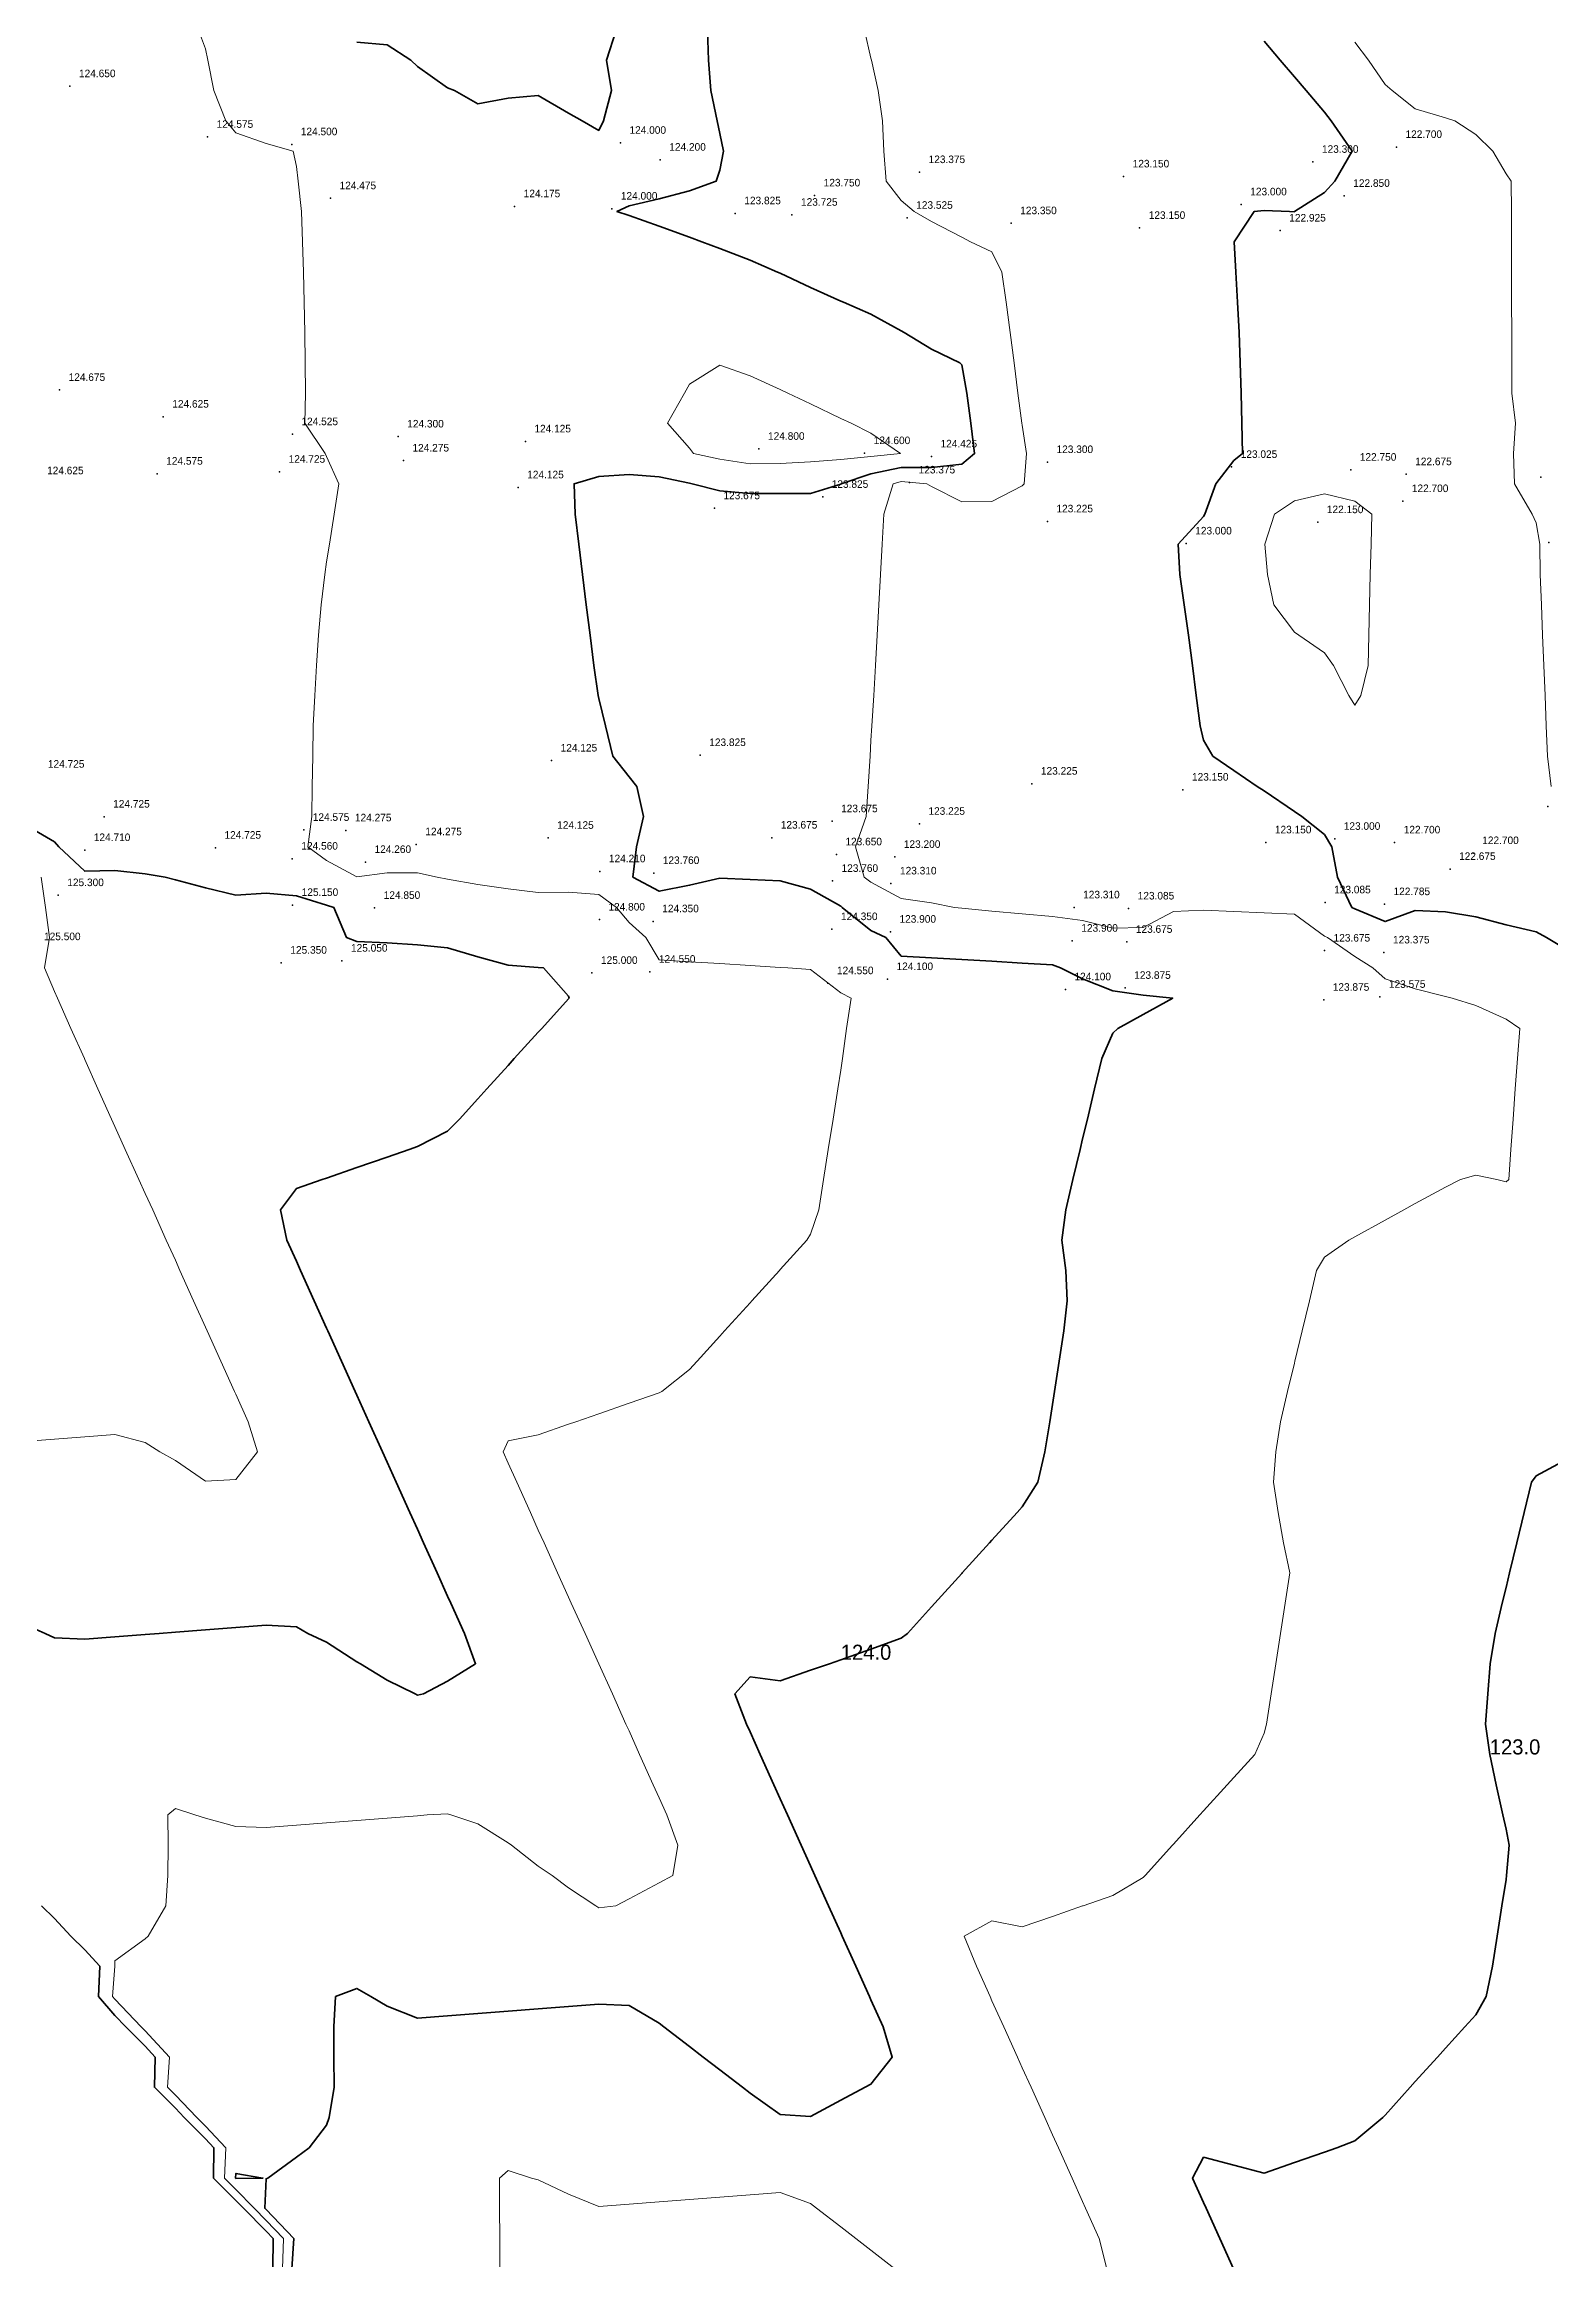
# Model space of a CAD drawing. Header units: metres. Extents: x 287882 to 288136, y 62808 to 63073.
# Drawn here: x 287925.3 to 287975.1, y 62942.3 to 63015.6 of the extents above; entities that cross this region are included whole.
import ezdxf

# ---------------------------------------------------------------- set-up
doc = ezdxf.new("R2010")
doc.units = ezdxf.units.M
for name, color, linetype in [('TOPO-CONT-PRIMARY', 2, 'Continuous'), ('TOPO-CONT-SECONDARY', 253, 'Continuous'), ('TOPO-CONT-TEXT', 3, 'Continuous'), ('TOPO-POINTS', 1, 'Continuous')]:
    doc.layers.add(name, color=color, linetype=linetype)

msp = doc.modelspace()

# ---------------------------------------------------------------- linework, layer by layer
at = {"layer": 'TOPO-CONT-PRIMARY', "lineweight": 35}
for points, elevation in [([(287933.454, 62942.043), (287933.516, 62943.043), (287932.6, 62943.998), (287932.555, 62944.043), (287932.6, 62945.017), (287932.652, 62945.043), (287933.6, 62945.735), (287934.023, 62946.043), (287934.6, 62946.795), (287934.686, 62947.043), (287934.85, 62948.043), (287934.844, 62949.043), (287934.838, 62950.043), (287934.895, 62951.043), (287935.6, 62951.31), (287936.061, 62951.043), (287936.6, 62950.72), (287937.6, 62950.323), (287938.6, 62950.402), (287939.6, 62950.48), (287940.6, 62950.558), (287941.6, 62950.637), (287942.6, 62950.715), (287943.6, 62950.794), (287944.6, 62950.746), (287945.6, 62950.162), (287945.754, 62950.043), (287946.6, 62949.391), (287947.05, 62949.043), (287947.6, 62948.619), (287948.347, 62948.043), (287948.6, 62947.848), (287949.6, 62947.143), (287950.6, 62947.082), (287951.6, 62947.613), (287952.412, 62948.043), (287952.6, 62948.143), (287953.304, 62949.043), (287953.003, 62950.043), (287952.6, 62950.935), (287952.551, 62951.043), (287952.099, 62952.043), (287951.648, 62953.043), (287951.6, 62953.148), (287951.196, 62954.043), (287950.744, 62955.043), (287950.6, 62955.362), (287950.292, 62956.043), (287949.84, 62957.043), (287949.6, 62957.575), (287949.389, 62958.043), (287948.937, 62959.043), (287948.6, 62959.789), (287948.485, 62960.043), (287948.1, 62961.043), (287948.6, 62961.609), (287949.6, 62961.478), (287950.6, 62961.825), (287951.23, 62962.043), (287951.6, 62962.172), (287952.6, 62962.519), (287953.6, 62962.884), (287953.813, 62963.043), (287954.6, 62963.923), (287954.71, 62964.043), (287955.6, 62965.026), (287955.616, 62965.043), (287956.523, 62966.043), (287956.6, 62966.129), (287957.43, 62967.043), (287957.6, 62967.231), (287958.114, 62968.043), (287958.354, 62969.043), (287958.511, 62970.043), (287958.6, 62970.616), (287958.667, 62971.043), (287958.823, 62972.043), (287958.98, 62973.043), (287959.091, 62974.043), (287959.04, 62975.043), (287958.907, 62976.043), (287959.039, 62977.043), (287959.276, 62978.043), (287959.516, 62979.043), (287959.6, 62979.395), (287959.756, 62980.043), (287959.996, 62981.043), (287960.236, 62982.043), (287960.6, 62982.885), (287960.76, 62983.043), (287961.6, 62983.505), (287962.579, 62984.043), (287961.6, 62984.144), (287960.6, 62984.279), (287959.6, 62984.685), (287958.864, 62985.043), (287958.6, 62985.139), (287957.6, 62985.2), (287956.6, 62985.263), (287955.6, 62985.32), (287954.6, 62985.375), (287953.6, 62985.43), (287953.089, 62986.043), (287952.6, 62986.283), (287951.652, 62987.043), (287951.6, 62987.082), (287950.6, 62987.645), (287949.6, 62987.92), (287948.6, 62987.964), (287947.6, 62988.008), (287946.6, 62987.776), (287945.6, 62987.574), (287944.725, 62988.043), (287944.852, 62989.043), (287945.073, 62990.043), (287944.853, 62991.043), (287944.6, 62991.361), (287944.068, 62992.043), (287943.822, 62993.043), (287943.6, 62993.942), (287943.578, 62994.043), (287943.432, 62995.043), (287943.31, 62996.043), (287943.187, 62997.043), (287943.065, 62998.043), (287942.942, 62999.043), (287942.82, 63000.043), (287942.784, 63001.043), (287943.6, 63001.282), (287944.6, 63001.35), (287945.6, 63001.269), (287946.6, 63001.061), (287946.685, 63001.043), (287947.6, 63000.812), (287948.6, 63000.722), (287949.6, 63000.72), (287950.6, 63000.723), (287951.6, 63001.027), (287951.616, 63001.043), (287952.6, 63001.374), (287953.6, 63001.581), (287954.6, 63001.584), (287955.6, 63001.693), (287956.028, 63002.043), (287955.897, 63003.043), (287955.766, 63004.043), (287955.6, 63004.975), (287955.537, 63005.043), (287954.6, 63005.49), (287953.697, 63006.043), (287953.6, 63006.101), (287952.6, 63006.647), (287951.693, 63007.043), (287951.6, 63007.084), (287950.6, 63007.527), (287949.6, 63008.002), (287949.504, 63008.043), (287948.6, 63008.434), (287947.6, 63008.824), (287947.003, 63009.043), (287946.6, 63009.193), (287945.6, 63009.559), (287944.6, 63009.913), (287944.202, 63010.043), (287944.6, 63010.233), (287945.6, 63010.462), (287946.6, 63010.727), (287947.481, 63011.043), (287947.6, 63011.414), (287947.725, 63012.043), (287947.6, 63012.625), (287947.51, 63013.043), (287947.301, 63014.043), (287947.232, 63015.043), (287947.193, 63016.043)], 124), ([(287944.177, 63016.043), (287943.86, 63015.043), (287944.019, 63014.043), (287943.754, 63013.043), (287943.6, 63012.724), (287943.045, 63013.043), (287942.6, 63013.299), (287941.6, 63013.875), (287940.6, 63013.79), (287939.6, 63013.604), (287938.824, 63014.043), (287938.6, 63014.129), (287937.6, 63014.835), (287937.386, 63015.043), (287936.6, 63015.55), (287935.6, 63015.645)], 124), ([(287975.6, 62985.654), (287974.941, 62986.043), (287974.6, 62986.234), (287973.6, 62986.47), (287972.6, 62986.73), (287971.6, 62986.891), (287970.6, 62986.945), (287969.6, 62986.576), (287968.6, 62987), (287968.504, 62987.043), (287968.029, 62988.043), (287967.834, 62989.043), (287967.6, 62989.451), (287966.848, 62990.043), (287966.6, 62990.211), (287965.6, 62990.891), (287965.374, 62991.043), (287964.6, 62991.569), (287963.901, 62992.043), (287963.6, 62992.567), (287963.482, 62993.043), (287963.358, 62994.043), (287963.229, 62995.043), (287963.095, 62996.043), (287962.956, 62997.043), (287962.811, 62998.043), (287962.756, 62999.043), (287963.6, 62999.963), (287963.645, 63000.043), (287964.002, 63001.043), (287964.6, 63001.816), (287964.891, 63002.043), (287964.867, 63003.043), (287964.839, 63004.043), (287964.808, 63005.043), (287964.77, 63006.043), (287964.724, 63007.043), (287964.665, 63008.043), (287964.606, 63009.043), (287965.268, 63010.043), (287965.6, 63010.076), (287966.442, 63010.043), (287966.6, 63010.036), (287966.606, 63010.043), (287967.6, 63010.667), (287967.936, 63011.043), (287968.516, 63012.043), (287967.814, 63013.043), (287967.6, 63013.325), (287966.987, 63014.043), (287966.6, 63014.497), (287966.134, 63015.043), (287965.6, 63015.67)], 123), ([(287924.6, 62963.355), (287925.293, 62963.043), (287925.6, 62962.898), (287926.6, 62962.85), (287927.6, 62962.928), (287928.6, 62963.007), (287929.067, 62963.043), (287929.6, 62963.085), (287930.6, 62963.164), (287931.6, 62963.242), (287932.6, 62963.321), (287933.6, 62963.257), (287933.98, 62963.043), (287934.6, 62962.756), (287935.6, 62962.11), (287935.722, 62962.043), (287936.6, 62961.496), (287937.526, 62961.043), (287937.6, 62961.002), (287937.804, 62961.043), (287938.6, 62961.466), (287939.526, 62962.043), (287939.158, 62963.043), (287938.707, 62964.043), (287938.6, 62964.279), (287938.255, 62965.043), (287937.803, 62966.043), (287937.6, 62966.492), (287937.351, 62967.043), (287936.899, 62968.043), (287936.6, 62968.706), (287936.448, 62969.043), (287935.996, 62970.043), (287935.6, 62970.919), (287935.544, 62971.043), (287935.092, 62972.043), (287934.64, 62973.043), (287934.6, 62973.133), (287934.189, 62974.043), (287933.737, 62975.043), (287933.6, 62975.346), (287933.285, 62976.043), (287933.076, 62977.043), (287933.6, 62977.747), (287934.454, 62978.043), (287934.6, 62978.094), (287935.6, 62978.441), (287936.6, 62978.788), (287937.335, 62979.043), (287937.6, 62979.135), (287938.6, 62979.651), (287938.993, 62980.043), (287939.6, 62980.713), (287939.9, 62981.043), (287940.6, 62981.816), (287940.807, 62982.043), (287941.6, 62982.919), (287941.713, 62983.043), (287942.6, 62984.021), (287942.62, 62984.043), (287942.6, 62984.109), (287941.767, 62985.043), (287941.6, 62985.053), (287940.6, 62985.13), (287939.6, 62985.406), (287938.6, 62985.707), (287937.6, 62985.808), (287936.6, 62985.867), (287935.6, 62985.917), (287935.257, 62986.043), (287934.844, 62987.043), (287934.6, 62987.113), (287933.6, 62987.427), (287932.6, 62987.518), (287931.6, 62987.449), (287930.6, 62987.684), (287929.6, 62987.952), (287929.259, 62988.043), (287928.6, 62988.152), (287927.6, 62988.261), (287926.6, 62988.235), (287925.745, 62989.043), (287925.6, 62989.205), (287924.6, 62989.798)], 125), ([(287964.589, 62942.043), (287964.137, 62943.043), (287963.685, 62944.043), (287963.6, 62944.231), (287963.233, 62945.043), (287963.6, 62945.728), (287964.6, 62945.471), (287965.6, 62945.208), (287966.6, 62945.555), (287967.6, 62945.902), (287968.006, 62946.043), (287968.6, 62946.277), (287969.528, 62947.043), (287969.6, 62947.125), (287970.426, 62948.043), (287970.6, 62948.236), (287971.333, 62949.043), (287971.6, 62949.339), (287972.239, 62950.043), (287972.6, 62950.442), (287972.943, 62951.043), (287973.152, 62952.043), (287973.308, 62953.043), (287973.465, 62954.043), (287973.6, 62954.909), (287973.62, 62955.043), (287973.708, 62956.043), (287973.6, 62956.575), (287973.495, 62957.043), (287973.27, 62958.043), (287973.061, 62959.043), (287972.919, 62960.043), (287972.996, 62961.043), (287973.074, 62962.043), (287973.236, 62963.043), (287973.476, 62964.043), (287973.6, 62964.562), (287973.716, 62965.043), (287973.956, 62966.043), (287974.195, 62967.043), (287974.439, 62968.043), (287974.6, 62968.248), (287975.6, 62968.798)], 123), ([(287932.822, 62942.043), (287932.838, 62943.043), (287932.6, 62943.291), (287931.848, 62944.043), (287931.6, 62944.3), (287930.857, 62945.043), (287930.876, 62946.043), (287930.6, 62946.336), (287929.893, 62947.043), (287929.6, 62947.348), (287928.905, 62948.043), (287928.929, 62949.043), (287928.6, 62949.399), (287927.956, 62950.043), (287927.6, 62950.419), (287927.062, 62951.043), (287927.096, 62952.043), (287926.6, 62952.582), (287926.139, 62953.043), (287925.6, 62953.621), (287925.177, 62954.043)], 125), ([(287931.6, 62945.033), (287931.589, 62945.043), (287931.6, 62945.196), (287932.494, 62945.043), (287931.6, 62945.033)], 124)]:
    msp.add_lwpolyline(points, dxfattribs=dict(at, elevation=elevation))
at = {"layer": 'TOPO-CONT-SECONDARY', "lineweight": 13}
for points, elevation in [([(287933.138, 62942.043), (287933.177, 62943.043), (287932.6, 62943.645), (287932.202, 62944.043), (287931.6, 62944.666), (287931.223, 62945.043), (287931.27, 62946.043), (287930.6, 62946.753), (287930.31, 62947.043), (287929.6, 62947.783), (287929.34, 62948.043), (287929.4, 62949.043), (287928.6, 62949.907), (287928.464, 62950.043), (287927.6, 62950.955), (287927.524, 62951.043), (287927.592, 62952.043), (287927.6, 62952.221), (287928.6, 62952.95), (287928.697, 62953.043), (287929.286, 62954.043), (287929.354, 62955.043), (287929.356, 62956.043), (287929.35, 62957.043), (287929.6, 62957.253), (287930.241, 62957.043), (287930.6, 62956.942), (287931.6, 62956.664), (287932.6, 62956.626), (287933.6, 62956.704), (287934.6, 62956.783), (287935.6, 62956.861), (287936.6, 62956.939), (287937.6, 62957.018), (287937.926, 62957.043), (287938.6, 62957.086), (287938.702, 62957.043), (287939.6, 62956.752), (287940.6, 62956.126), (287940.708, 62956.043), (287941.6, 62955.356), (287942.056, 62955.043), (287942.6, 62954.636), (287943.499, 62954.043), (287943.6, 62953.97), (287944.166, 62954.043), (287944.6, 62954.274), (287945.6, 62954.804), (287946.046, 62955.043), (287946.215, 62956.043), (287945.855, 62957.043), (287945.6, 62957.607), (287945.403, 62958.043), (287944.951, 62959.043), (287944.6, 62959.82), (287944.499, 62960.043), (287944.048, 62961.043), (287943.6, 62962.034), (287943.596, 62962.043), (287943.144, 62963.043), (287942.692, 62964.043), (287942.6, 62964.247), (287942.24, 62965.043), (287941.789, 62966.043), (287941.6, 62966.461), (287941.337, 62967.043), (287940.885, 62968.043), (287940.6, 62968.674), (287940.433, 62969.043), (287940.6, 62969.413), (287941.6, 62969.612), (287942.6, 62969.959), (287942.842, 62970.043), (287943.6, 62970.306), (287944.6, 62970.654), (287945.6, 62971.001), (287945.683, 62971.043), (287946.6, 62971.765), (287946.851, 62972.043), (287947.6, 62972.869), (287947.758, 62973.043), (287948.6, 62973.972), (287948.665, 62974.043), (287949.572, 62975.043), (287949.6, 62975.075), (287950.478, 62976.043), (287950.6, 62976.246), (287950.877, 62977.043), (287951.034, 62978.043), (287951.19, 62979.043), (287951.346, 62980.043), (287951.503, 62981.043), (287951.6, 62981.667), (287951.659, 62982.043), (287951.795, 62983.043), (287951.944, 62984.043), (287951.6, 62984.22), (287950.6, 62984.995), (287949.852, 62985.043), (287949.6, 62985.055), (287948.6, 62985.122), (287947.6, 62985.185), (287946.6, 62985.247), (287945.6, 62985.312), (287945.157, 62986.043), (287944.6, 62986.546), (287944.188, 62987.043), (287943.6, 62987.463), (287942.6, 62987.548), (287941.6, 62987.54), (287940.6, 62987.659), (287939.6, 62987.804), (287938.6, 62987.97), (287938.254, 62988.043), (287937.6, 62988.182), (287936.6, 62988.181), (287935.6, 62988.051), (287934.6, 62988.595), (287933.982, 62989.043), (287934.108, 62990.043), (287934.127, 62991.043), (287934.143, 62992.043), (287934.159, 62993.043), (287934.208, 62994.043), (287934.264, 62995.043), (287934.333, 62996.043), (287934.421, 62997.043), (287934.538, 62998.043), (287934.6, 62998.467), (287934.69, 62999.043), (287934.846, 63000.043), (287935.001, 63001.043), (287934.6, 63001.942), (287934.549, 63002.043), (287933.88, 63003.043), (287933.903, 63004.043), (287933.892, 63005.043), (287933.878, 63006.043), (287933.859, 63007.043), (287933.834, 63008.043), (287933.798, 63009.043), (287933.766, 63010.043), (287933.66, 63011.043), (287933.6, 63011.526), (287933.493, 63012.043), (287932.6, 63012.294), (287931.6, 63012.647), (287931.269, 63013.043), (287930.875, 63014.043), (287930.675, 63015.043), (287930.6, 63015.419), (287930.365, 63016.043)], 124.5), ([(287960.403, 62942.043), (287960.142, 62943.043), (287959.699, 62944.043), (287959.6, 62944.263), (287959.248, 62945.043), (287958.796, 62946.043), (287958.6, 62946.476), (287958.344, 62947.043), (287957.892, 62948.043), (287957.6, 62948.69), (287957.44, 62949.043), (287956.989, 62950.043), (287956.6, 62950.903), (287956.537, 62951.043), (287956.085, 62952.043), (287955.681, 62953.043), (287956.6, 62953.54), (287957.6, 62953.343), (287958.6, 62953.69), (287959.6, 62954.037), (287959.618, 62954.043), (287960.6, 62954.384), (287961.6, 62954.974), (287961.671, 62955.043), (287962.568, 62956.043), (287962.6, 62956.079), (287963.474, 62957.043), (287963.6, 62957.182), (287964.381, 62958.043), (287964.6, 62958.285), (287965.288, 62959.043), (287965.6, 62959.751), (287965.675, 62960.043), (287965.831, 62961.043), (287965.988, 62962.043), (287966.144, 62963.043), (287966.301, 62964.043), (287966.45, 62965.043), (287966.244, 62966.043), (287966.06, 62967.043), (287965.913, 62968.043), (287965.99, 62969.043), (287966.137, 62970.043), (287966.376, 62971.043), (287966.6, 62971.979), (287966.616, 62972.043), (287966.856, 62973.043), (287967.096, 62974.043), (287967.333, 62975.043), (287967.6, 62975.479), (287968.403, 62976.043), (287968.6, 62976.152), (287969.6, 62976.701), (287970.223, 62977.043), (287970.6, 62977.251), (287971.6, 62977.8), (287972.093, 62978.043), (287972.6, 62978.187), (287973.291, 62978.043), (287973.6, 62977.975), (287973.687, 62978.043), (287973.76, 62979.043), (287973.833, 62980.043), (287973.905, 62981.043), (287973.978, 62982.043), (287974.051, 62983.043), (287973.6, 62983.346), (287972.6, 62983.805), (287971.824, 62984.043), (287971.6, 62984.1), (287970.6, 62984.352), (287969.6, 62984.686), (287969.199, 62985.043), (287968.6, 62985.415), (287967.701, 62986.043), (287967.6, 62986.089), (287966.6, 62986.82), (287965.6, 62986.864), (287964.6, 62986.908), (287963.6, 62986.952), (287962.6, 62986.905), (287961.6, 62986.375), (287960.6, 62986.359), (287959.6, 62986.612), (287958.6, 62986.741), (287957.6, 62986.825), (287956.6, 62986.914), (287955.6, 62987.016), (287955.358, 62987.043), (287954.6, 62987.194), (287953.6, 62987.341), (287952.6, 62987.876), (287952.377, 62988.043), (287952.09, 62989.043), (287952.446, 62990.043), (287952.508, 62991.043), (287952.569, 62992.043), (287952.6, 62992.558), (287952.63, 62993.043), (287952.69, 62994.043), (287952.75, 62995.043), (287952.806, 62996.043), (287952.862, 62997.043), (287952.917, 62998.043), (287952.972, 62999.043), (287953.028, 63000.043), (287953.329, 63001.043), (287953.6, 63001.117), (287954.447, 63001.043), (287954.6, 63000.956), (287955.6, 63000.451), (287956.6, 63000.455), (287957.6, 63000.981), (287957.664, 63001.043), (287957.748, 63002.043), (287957.6, 63002.978), (287957.592, 63003.043), (287957.461, 63004.043), (287957.33, 63005.043), (287957.199, 63006.043), (287957.068, 63007.043), (287956.924, 63008.043), (287956.6, 63008.706), (287955.892, 63009.043), (287955.6, 63009.196), (287954.6, 63009.709), (287954.024, 63010.043), (287953.6, 63010.41), (287953.106, 63011.043), (287953.021, 63012.043), (287952.981, 63013.043), (287952.833, 63014.043), (287952.615, 63015.043), (287952.6, 63015.111), (287952.391, 63016.043)], 123.5), ([(287975.087, 62991.043), (287974.967, 62992.043), (287974.929, 62993.043), (287974.89, 62994.043), (287974.851, 62995.043), (287974.811, 62996.043), (287974.771, 62997.043), (287974.731, 62998.043), (287974.722, 62999.043), (287974.6, 62999.758), (287974.463, 63000.043), (287973.876, 63001.043), (287973.85, 63002.043), (287973.915, 63003.043), (287973.795, 63004.043), (287973.792, 63005.043), (287973.789, 63006.043), (287973.786, 63007.043), (287973.783, 63008.043), (287973.78, 63009.043), (287973.777, 63010.043), (287973.774, 63011.043), (287973.6, 63011.286), (287973.163, 63012.043), (287972.6, 63012.584), (287971.909, 63013.043), (287971.6, 63013.145), (287970.6, 63013.435), (287969.84, 63014.043), (287969.6, 63014.246), (287969.051, 63015.043), (287968.6, 63015.645)], 122.5), ([(287947.6, 63001.862), (287948.6, 63001.702), (287949.6, 63001.719), (287950.6, 63001.772), (287951.6, 63001.848), (287952.6, 63001.949), (287953.58, 63002.043), (287952.6, 63002.719), (287951.947, 63003.043), (287951.6, 63003.203), (287950.6, 63003.684), (287949.852, 63004.043), (287949.6, 63004.164), (287948.6, 63004.612), (287947.6, 63004.967), (287946.6, 63004.334), (287946.437, 63004.043), (287945.876, 63003.043), (287946.6, 63002.217), (287946.727, 63002.043), (287947.6, 63001.862)], 124.5), ([(287968.6, 62993.723), (287968.407, 62994.043), (287967.892, 62995.043), (287967.6, 62995.454), (287966.744, 62996.043), (287966.6, 62996.145), (287965.919, 62997.043), (287965.709, 62998.043), (287965.619, 62999.043), (287965.942, 63000.043), (287966.6, 63000.48), (287967.6, 63000.71), (287968.6, 63000.474), (287969.159, 63000.043), (287969.135, 62999.043), (287969.111, 62998.043), (287969.088, 62997.043), (287969.064, 62996.043), (287969.04, 62995.043), (287968.8, 62994.043), (287968.6, 62993.723)], 122.5), ([(287924.6, 62969.388), (287925.6, 62969.466), (287926.6, 62969.545), (287927.6, 62969.623), (287928.6, 62969.36), (287929.087, 62969.043), (287929.6, 62968.758), (287930.6, 62968.077), (287931.6, 62968.127), (287932.318, 62969.043), (287932.01, 62970.043), (287931.6, 62970.951), (287931.558, 62971.043), (287931.107, 62972.043), (287930.655, 62973.043), (287930.6, 62973.164), (287930.203, 62974.043), (287929.751, 62975.043), (287929.6, 62975.378), (287929.299, 62976.043), (287928.848, 62977.043), (287928.6, 62977.591), (287928.396, 62978.043), (287927.944, 62979.043), (287927.6, 62979.805), (287927.492, 62980.043), (287927.04, 62981.043), (287926.6, 62982.018), (287926.589, 62982.043), (287926.137, 62983.043), (287925.696, 62984.043), (287925.6, 62984.261), (287925.274, 62985.043), (287925.433, 62986.043), (287925.3, 62987.043), (287925.162, 62988.043)], 125.5), ([(287940.332, 62942.043), (287940.326, 62943.043), (287940.32, 62944.043), (287940.314, 62945.043), (287940.6, 62945.288), (287941.377, 62945.043), (287941.6, 62944.983), (287942.6, 62944.507), (287943.6, 62944.099), (287944.6, 62944.177), (287945.6, 62944.256), (287946.6, 62944.334), (287947.6, 62944.413), (287948.6, 62944.491), (287949.6, 62944.569), (287950.6, 62944.198), (287950.801, 62944.043), (287951.6, 62943.427), (287952.097, 62943.043), (287952.6, 62942.655), (287953.394, 62942.043)], 123.5)]:
    msp.add_lwpolyline(points, dxfattribs=dict(at, elevation=elevation))
at = {"layer": 'TOPO-POINTS'}
for p in [(287926.112, 63014.183), (287930.664, 63012.51), (287933.447, 63012.264), (287944.315, 63012.312), (287969.975, 63012.175), (287945.631, 63011.754), (287954.206, 63011.344), (287960.954, 63011.201), (287967.213, 63011.684), (287934.728, 63010.48), (287950.736, 63010.573), (287968.248, 63010.559), (287940.817, 63010.214), (287944.03, 63010.136), (287948.112, 63009.982), (287949.987, 63009.934), (287953.796, 63009.834), (287957.235, 63009.654), (287964.842, 63010.278), (287961.485, 63009.499), (287966.132, 63009.413), (287925.769, 63004.144), (287929.197, 63003.261), (287933.468, 63002.681), (287936.966, 63002.605), (287941.171, 63002.443), (287937.139, 63001.81), (287948.896, 63002.197), (287952.391, 63002.055), (287954.601, 63001.946), (287958.437, 63001.76), (287964.527, 63001.599), (287928.996, 63001.376), (287933.044, 63001.439), (287940.933, 63000.924), (287953.876, 63001.086), (287968.465, 63001.507), (287970.296, 63001.358), (287974.752, 63001.267), (287947.421, 63000.234), (287951.003, 63000.61), (287970.185, 63000.47), (287958.433, 62999.8), (287967.375, 62999.773), (287963.023, 62999.069), (287975.017, 62999.1), (287946.953, 62992.075), (287942.039, 62991.894), (287957.92, 62991.13), (287962.915, 62990.932), (287927.242, 62990.041), (287951.312, 62989.887), (287974.983, 62990.377), (287933.842, 62989.602), (287935.236, 62989.586), (287941.924, 62989.34), (287949.318, 62989.347), (287954.2, 62989.803), (287965.656, 62989.189), (287967.934, 62989.306), (287969.917, 62989.188), (287926.601, 62988.935), (287930.924, 62989.013), (287933.465, 62988.651), (287935.885, 62988.541), (287937.565, 62989.126), (287951.455, 62988.794), (287953.387, 62988.709), (287972.513, 62988.835), (287943.635, 62988.234), (287945.416, 62988.177), (287951.328, 62987.917), (287953.26, 62987.832), (287971.747, 62988.311), (287925.725, 62987.445), (287933.476, 62987.121), (287936.188, 62987.024), (287959.316, 62987.041), (287961.12, 62987.004), (287967.616, 62987.207), (287969.58, 62987.147), (287943.618, 62986.638), (287945.399, 62986.581), (287951.31, 62986.322), (287953.243, 62986.236), (287959.256, 62985.938), (287961.059, 62985.901), (287967.598, 62985.612), (287969.563, 62985.551), (287933.101, 62985.212), (287935.106, 62985.279), (287943.374, 62984.874), (287945.287, 62984.913), (287951.176, 62984.534), (287953.146, 62984.67), (287959.029, 62984.332), (287961.005, 62984.381), (287969.427, 62984.084), (287967.57, 62983.986)]:
    msp.add_point(p, dxfattribs=at)

# ---------------------------------------------------------------- texts
at = {"layer": 'TOPO-CONT-TEXT'}
for s, height, p in [('124.650', 0.25, (287926.412, 63014.483)), ('124.575', 0.25, (287930.964, 63012.81)), ('124.500', 0.25, (287933.747, 63012.564)), ('124.000', 0.25, (287944.615, 63012.612)), ('122.700', 0.25, (287970.275, 63012.475)), ('124.200', 0.25, (287945.931, 63012.054)), ('123.375', 0.25, (287954.506, 63011.644)), ('123.300', 0.25, (287967.513, 63011.984)), ('123.750', 0.25, (287951.036, 63010.873)), ('123.150', 0.25, (287961.254, 63011.501)), ('122.850', 0.25, (287968.548, 63010.859)), ('124.475', 0.25, (287935.028, 63010.78)), ('124.175', 0.25, (287941.117, 63010.514)), ('124.000', 0.25, (287944.33, 63010.436)), ('123.825', 0.25, (287948.412, 63010.282)), ('123.725', 0.25, (287950.287, 63010.234)), ('123.525', 0.25, (287954.096, 63010.134)), ('123.000', 0.25, (287965.142, 63010.578)), ('123.350', 0.25, (287957.535, 63009.954)), ('123.150', 0.25, (287961.785, 63009.799)), ('122.925', 0.25, (287966.432, 63009.713)), ('124.675', 0.25, (287926.069, 63004.444)), ('124.625', 0.25, (287929.497, 63003.561)), ('124.525', 0.25, (287933.768, 63002.981)), ('124.300', 0.25, (287937.266, 63002.905)), ('124.275', 0.25, (287937.439, 63002.11)), ('124.125', 0.25, (287941.471, 63002.743)), ('124.800', 0.25, (287949.196, 63002.497)), ('124.600', 0.25, (287952.691, 63002.355)), ('124.425', 0.25, (287954.901, 63002.246)), ('123.300', 0.25, (287958.737, 63002.06)), ('124.625', 0.25, (287925.356, 63001.359)), ('124.575', 0.25, (287929.296, 63001.676)), ('124.725', 0.25, (287933.344, 63001.739)), ('123.375', 0.25, (287954.176, 63001.386)), ('123.025', 0.25, (287964.827, 63001.899)), ('122.750', 0.25, (287968.765, 63001.807)), ('122.675', 0.25, (287970.596, 63001.658)), ('124.125', 0.25, (287941.233, 63001.224)), ('123.825', 0.25, (287951.303, 63000.91)), ('122.700', 0.25, (287970.485, 63000.77)), ('123.675', 0.25, (287947.721, 63000.534)), ('123.225', 0.25, (287958.733, 63000.1)), ('122.150', 0.25, (287967.675, 63000.073)), ('123.000', 0.25, (287963.323, 62999.369)), ('124.125', 0.25, (287942.339, 62992.194)), ('123.825', 0.25, (287947.253, 62992.375)), ('124.725', 0.25, (287925.384, 62991.66)), ('123.225', 0.25, (287958.22, 62991.43)), ('123.150', 0.25, (287963.215, 62991.232)), ('124.725', 0.25, (287927.542, 62990.341)), ('124.575', 0.25, (287934.142, 62989.902)), ('124.275', 0.25, (287935.536, 62989.886)), ('124.125', 0.25, (287942.224, 62989.64)), ('123.675', 0.25, (287949.618, 62989.647)), ('123.675', 0.25, (287951.612, 62990.187)), ('123.225', 0.25, (287954.5, 62990.103)), ('124.710', 0.25, (287926.901, 62989.235)), ('124.725', 0.25, (287931.224, 62989.313)), ('124.560', 0.25, (287933.765, 62988.951)), ('124.275', 0.25, (287937.865, 62989.426)), ('123.650', 0.25, (287951.755, 62989.094)), ('123.200', 0.25, (287953.687, 62989.009)), ('123.150', 0.25, (287965.956, 62989.489)), ('123.000', 0.25, (287968.234, 62989.606)), ('122.700', 0.25, (287970.217, 62989.488)), ('122.700', 0.25, (287972.813, 62989.135)), ('124.260', 0.25, (287936.185, 62988.841)), ('124.210', 0.25, (287943.935, 62988.534)), ('123.760', 0.25, (287945.716, 62988.477)), ('123.760', 0.25, (287951.628, 62988.217)), ('122.675', 0.25, (287972.047, 62988.611)), ('125.300', 0.25, (287926.025, 62987.745)), ('125.150', 0.25, (287933.776, 62987.421)), ('123.310', 0.25, (287953.56, 62988.132)), ('123.085', 0.25, (287967.916, 62987.507)), ('122.785', 0.25, (287969.88, 62987.447)), ('124.850', 0.25, (287936.488, 62987.324)), ('124.800', 0.25, (287943.918, 62986.938)), ('124.350', 0.25, (287945.699, 62986.881)), ('123.310', 0.25, (287959.616, 62987.341)), ('123.085', 0.25, (287961.42, 62987.304)), ('125.500', 0.25, (287925.256, 62985.958)), ('124.350', 0.25, (287951.61, 62986.622)), ('123.900', 0.25, (287953.543, 62986.536)), ('123.900', 0.25, (287959.556, 62986.238)), ('123.675', 0.25, (287961.359, 62986.201)), ('125.350', 0.25, (287933.401, 62985.512)), ('125.050', 0.25, (287935.406, 62985.579)), ('123.675', 0.25, (287967.898, 62985.912)), ('123.375', 0.25, (287969.863, 62985.851)), ('125.000', 0.25, (287943.674, 62985.174)), ('124.550', 0.25, (287945.587, 62985.213)), ('124.550', 0.25, (287951.476, 62984.834)), ('124.100', 0.25, (287953.446, 62984.97)), ('124.100', 0.25, (287959.329, 62984.632)), ('123.875', 0.25, (287961.305, 62984.681)), ('123.875', 0.25, (287967.87, 62984.286)), ('123.575', 0.25, (287969.727, 62984.384)), ('124.0', 0.5, (287951.6, 62962.172)), ('123.0', 0.5, (287973.061, 62959.043))]:
    msp.add_text(s, height=height, dxfattribs=at).set_placement(p)

doc.saveas('drawing.dxf')
